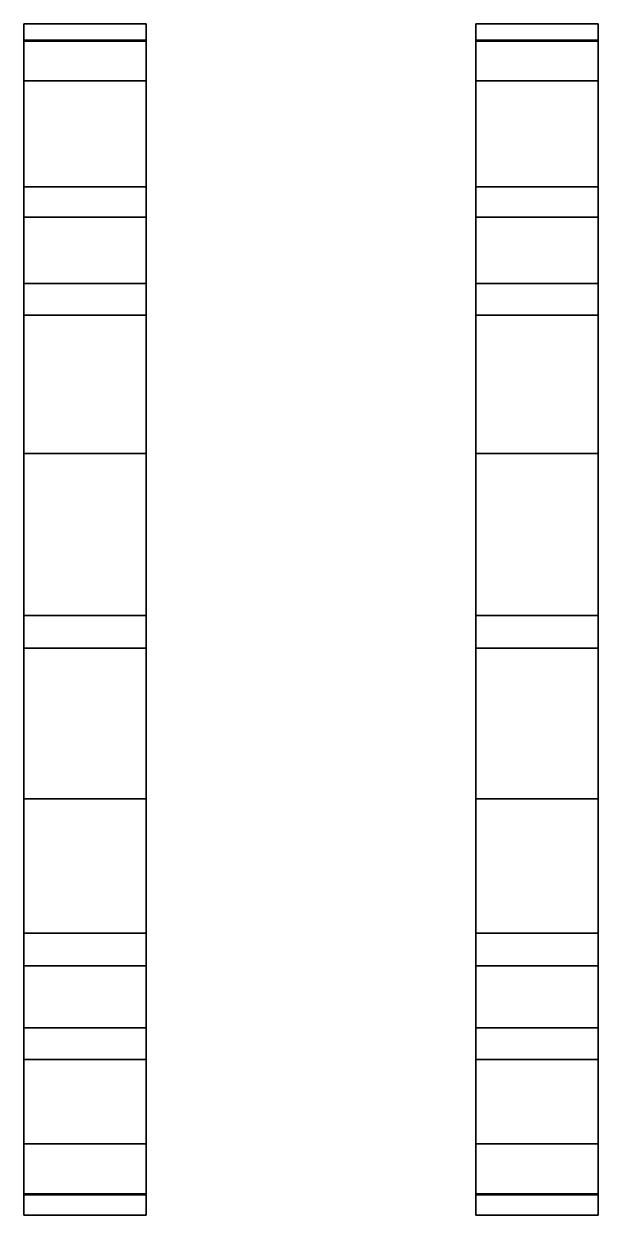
# Model space of a CAD drawing. Extents: x -1.41 to 1.41, y -2.88 to 2.97.
import ezdxf

# ---------------------------------------------------------------- set-up
doc = ezdxf.new("R2010")
doc.units = 0
doc.layers.add('TRACKS', color=6, linetype='CONTINUOUS')

msp = doc.modelspace()

# ---------------------------------------------------------------- linework, layer by layer
at = {"layer": 'TRACKS'}
for points in [[(-0.81, 2.885, 0.83), (-0.81, 2.97, 0.63), (-1.41, 2.97, 0.63), (-1.41, 2.885, 0.83)], [(-0.81, 2.97, 0.63), (-0.81, 2.885, 0.83), (-1.41, 2.885, 0.83), (-1.41, 2.97, 0.63)], [(-0.81, 2.97, 0.63), (-0.81, 2.89, 0.42), (-1.41, 2.89, 0.42), (-1.41, 2.97, 0.63)], [(-0.81, 2.89, 0.42), (-0.81, 2.97, 0.63), (-1.41, 2.97, 0.63), (-1.41, 2.89, 0.42)], [(1.41, 2.97, 0.63), (1.41, 2.89, 0.42), (0.81, 2.89, 0.42), (0.81, 2.97, 0.63)], [(1.41, 2.89, 0.42), (1.41, 2.97, 0.63), (0.81, 2.97, 0.63), (0.81, 2.89, 0.42)], [(1.41, 2.97, 0.63), (1.41, 2.885, 0.83), (0.81, 2.885, 0.83), (0.81, 2.97, 0.63)], [(1.41, 2.885, 0.83), (1.41, 2.97, 0.63), (0.81, 2.97, 0.63), (0.81, 2.885, 0.83)], [(-0.81, 2.89, 0.42), (-0.81, 2.02), (-1.41, 2.02), (-1.41, 2.89, 0.42)], [(-0.81, 2.02), (-0.81, 2.89, 0.42), (-1.41, 2.89, 0.42), (-1.41, 2.02)], [(-0.81, 2.885, 0.83), (-0.81, 2.69, 0.905), (-1.41, 2.69, 0.905), (-1.41, 2.885, 0.83)], [(-0.81, 2.69, 0.905), (-0.81, 2.885, 0.83), (-1.41, 2.885, 0.83), (-1.41, 2.69, 0.905)], [(1.41, 2.89, 0.42), (1.41, 2.02), (0.81, 2.02), (0.81, 2.89, 0.42)], [(1.41, 2.02), (1.41, 2.89, 0.42), (0.81, 2.89, 0.42), (0.81, 2.02)], [(1.41, 2.69, 0.905), (1.41, 2.885, 0.83), (0.81, 2.885, 0.83), (0.81, 2.69, 0.905)], [(1.41, 2.885, 0.83), (1.41, 2.69, 0.905), (0.81, 2.69, 0.905), (0.81, 2.885, 0.83)], [(-0.81, 2.17, 0.82), (-0.81, 2.69, 0.905), (-1.41, 2.69, 0.905), (-1.41, 2.17, 0.82)], [(-0.81, 2.69, 0.905), (-0.81, 2.17, 0.82), (-1.41, 2.17, 0.82), (-1.41, 2.69, 0.905)], [(1.41, 2.69, 0.905), (1.41, 2.17, 0.82), (0.81, 2.17, 0.82), (0.81, 2.69, 0.905)], [(1.41, 2.17, 0.82), (1.41, 2.69, 0.905), (0.81, 2.69, 0.905), (0.81, 2.17, 0.82)], [(-0.81, 1.695, 0.9), (-0.81, 2.17, 0.82), (-1.41, 2.17, 0.82), (-1.41, 1.695, 0.9)], [(-0.81, 2.17, 0.82), (-0.81, 1.695, 0.9), (-1.41, 1.695, 0.9), (-1.41, 2.17, 0.82)], [(1.41, 1.695, 0.9), (1.41, 2.17, 0.82), (0.81, 2.17, 0.82), (0.81, 1.695, 0.9)], [(1.41, 2.17, 0.82), (1.41, 1.695, 0.9), (0.81, 1.695, 0.9), (0.81, 2.17, 0.82)], [(-0.81, -1.96), (-0.81, 2.02), (-1.41, 2.02), (-1.41, -1.96)], [(-0.81, 2.02), (-0.81, -1.96), (-1.41, -1.96), (-1.41, 2.02)], [(1.41, -1.96), (1.41, 2.02), (0.81, 2.02), (0.81, -1.96)], [(1.41, 2.02), (1.41, -1.96), (0.81, -1.96), (0.81, 2.02)], [(-0.81, 1.54, 0.9), (-0.81, 1.695, 0.9), (-1.41, 1.695, 0.9), (-1.41, 1.54, 0.9)], [(-0.81, 1.695, 0.9), (-0.81, 1.54, 0.9), (-1.41, 1.54, 0.9), (-1.41, 1.695, 0.9)], [(1.41, 1.695, 0.9), (1.41, 1.54, 0.9), (0.81, 1.54, 0.9), (0.81, 1.695, 0.9)], [(1.41, 1.54, 0.9), (1.41, 1.695, 0.9), (0.81, 1.695, 0.9), (0.81, 1.54, 0.9)], [(-0.81, 0.86, 0.815), (-0.81, 1.54, 0.9), (-1.41, 1.54, 0.9), (-1.41, 0.86, 0.815)], [(-0.81, 1.54, 0.9), (-0.81, 0.86, 0.815), (-1.41, 0.86, 0.815), (-1.41, 1.54, 0.9)], [(1.41, 1.54, 0.9), (1.41, 0.86, 0.815), (0.81, 0.86, 0.815), (0.81, 1.54, 0.9)], [(1.41, 0.86, 0.815), (1.41, 1.54, 0.9), (0.81, 1.54, 0.9), (0.81, 0.86, 0.815)], [(-0.81, 0.86, 0.815), (-0.81, 0.065, 0.895), (-1.41, 0.065, 0.895), (-1.41, 0.86, 0.815)], [(-0.81, 0.065, 0.895), (-0.81, 0.86, 0.815), (-1.41, 0.86, 0.815), (-1.41, 0.065, 0.895)], [(1.41, 0.86, 0.815), (1.41, 0.065, 0.895), (0.81, 0.065, 0.895), (0.81, 0.86, 0.815)], [(1.41, 0.065, 0.895), (1.41, 0.86, 0.815), (0.81, 0.86, 0.815), (0.81, 0.065, 0.895)], [(-0.81, 0.065, 0.895), (-0.81, -0.095, 0.895), (-1.41, -0.095, 0.895), (-1.41, 0.065, 0.895)], [(-0.81, -0.095, 0.895), (-0.81, 0.065, 0.895), (-1.41, 0.065, 0.895), (-1.41, -0.095, 0.895)], [(1.41, 0.065, 0.895), (1.41, -0.095, 0.895), (0.81, -0.095, 0.895), (0.81, 0.065, 0.895)], [(1.41, -0.095, 0.895), (1.41, 0.065, 0.895), (0.81, 0.065, 0.895), (0.81, -0.095, 0.895)], [(-0.81, -0.095, 0.895), (-0.81, -0.835, 0.83), (-1.41, -0.835, 0.83), (-1.41, -0.095, 0.895)], [(-0.81, -0.835, 0.83), (-0.81, -0.095, 0.895), (-1.41, -0.095, 0.895), (-1.41, -0.835, 0.83)], [(1.41, -0.835, 0.83), (1.41, -0.095, 0.895), (0.81, -0.095, 0.895), (0.81, -0.835, 0.83)], [(1.41, -0.095, 0.895), (1.41, -0.835, 0.83), (0.81, -0.835, 0.83), (0.81, -0.095, 0.895)], [(-0.81, -1.495, 0.895), (-0.81, -0.835, 0.83), (-1.41, -0.835, 0.83), (-1.41, -1.495, 0.895)], [(-0.81, -0.835, 0.83), (-0.81, -1.495, 0.895), (-1.41, -1.495, 0.895), (-1.41, -0.835, 0.83)], [(1.41, -0.835, 0.83), (1.41, -1.495, 0.895), (0.81, -1.495, 0.895), (0.81, -0.835, 0.83)], [(1.41, -1.495, 0.895), (1.41, -0.835, 0.83), (0.81, -0.835, 0.83), (0.81, -1.495, 0.895)], [(-0.81, -1.495, 0.895), (-0.81, -1.655, 0.895), (-1.41, -1.655, 0.895), (-1.41, -1.495, 0.895)], [(-0.81, -1.655, 0.895), (-0.81, -1.495, 0.895), (-1.41, -1.495, 0.895), (-1.41, -1.655, 0.895)], [(1.41, -1.495, 0.895), (1.41, -1.655, 0.895), (0.81, -1.655, 0.895), (0.81, -1.495, 0.895)], [(1.41, -1.655, 0.895), (1.41, -1.495, 0.895), (0.81, -1.495, 0.895), (0.81, -1.655, 0.895)], [(-0.81, -1.655, 0.895), (-0.81, -2.115, 0.83), (-1.41, -2.115, 0.83), (-1.41, -1.655, 0.895)], [(-0.81, -2.115, 0.83), (-0.81, -1.655, 0.895), (-1.41, -1.655, 0.895), (-1.41, -2.115, 0.83)], [(1.41, -2.115, 0.83), (1.41, -1.655, 0.895), (0.81, -1.655, 0.895), (0.81, -2.115, 0.83)], [(1.41, -1.655, 0.895), (1.41, -2.115, 0.83), (0.81, -2.115, 0.83), (0.81, -1.655, 0.895)], [(-0.81, -1.96), (-0.81, -2.775, 0.305), (-1.41, -2.775, 0.305), (-1.41, -1.96)], [(-0.81, -2.775, 0.305), (-0.81, -1.96), (-1.41, -1.96), (-1.41, -2.775, 0.305)], [(1.41, -2.775, 0.305), (1.41, -1.96), (0.81, -1.96), (0.81, -2.775, 0.305)], [(1.41, -1.96), (1.41, -2.775, 0.305), (0.81, -2.775, 0.305), (0.81, -1.96)], [(-0.81, -2.115, 0.83), (-0.81, -2.53, 0.9), (-1.41, -2.53, 0.9), (-1.41, -2.115, 0.83)], [(-0.81, -2.53, 0.9), (-0.81, -2.115, 0.83), (-1.41, -2.115, 0.83), (-1.41, -2.53, 0.9)], [(1.41, -2.53, 0.9), (1.41, -2.115, 0.83), (0.81, -2.115, 0.83), (0.81, -2.53, 0.9)], [(1.41, -2.115, 0.83), (1.41, -2.53, 0.9), (0.81, -2.53, 0.9), (0.81, -2.115, 0.83)], [(-0.81, -2.53, 0.9), (-0.81, -2.78, 0.805), (-1.41, -2.78, 0.805), (-1.41, -2.53, 0.9)], [(-0.81, -2.78, 0.805), (-0.81, -2.53, 0.9), (-1.41, -2.53, 0.9), (-1.41, -2.78, 0.805)], [(1.41, -2.78, 0.805), (1.41, -2.53, 0.9), (0.81, -2.53, 0.9), (0.81, -2.78, 0.805)], [(1.41, -2.53, 0.9), (1.41, -2.78, 0.805), (0.81, -2.78, 0.805), (0.81, -2.53, 0.9)], [(-0.81, -2.775, 0.305), (-0.81, -2.88, 0.56), (-1.41, -2.88, 0.56), (-1.41, -2.775, 0.305)], [(-0.81, -2.88, 0.56), (-0.81, -2.775, 0.305), (-1.41, -2.775, 0.305), (-1.41, -2.88, 0.56)], [(-0.81, -2.88, 0.56), (-0.81, -2.78, 0.805), (-1.41, -2.78, 0.805), (-1.41, -2.88, 0.56)], [(-0.81, -2.78, 0.805), (-0.81, -2.88, 0.56), (-1.41, -2.88, 0.56), (-1.41, -2.78, 0.805)], [(1.41, -2.775, 0.305), (1.41, -2.88, 0.56), (0.81, -2.88, 0.56), (0.81, -2.775, 0.305)], [(1.41, -2.88, 0.56), (1.41, -2.775, 0.305), (0.81, -2.775, 0.305), (0.81, -2.88, 0.56)], [(1.41, -2.78, 0.805), (1.41, -2.88, 0.56), (0.81, -2.88, 0.56), (0.81, -2.78, 0.805)], [(1.41, -2.88, 0.56), (1.41, -2.78, 0.805), (0.81, -2.78, 0.805), (0.81, -2.88, 0.56)]]:
    msp.add_3dface(points, dxfattribs=at)

doc.saveas('drawing.dxf')
